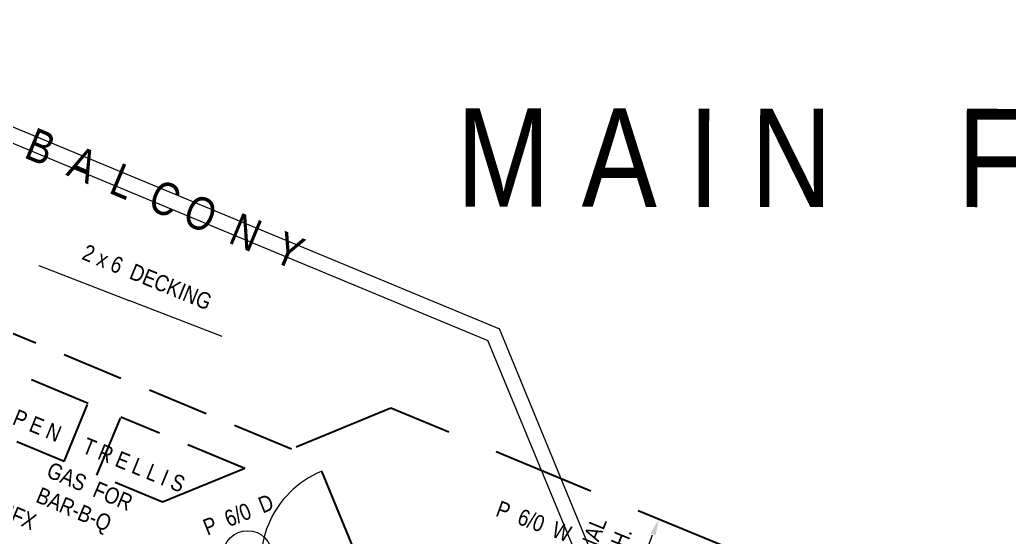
# Model space of a CAD drawing. Header units: inches. Extents: x 279 to 11006, y 233 to 7807.
# Drawn here: x 3274.2 to 3636.3, y 2046.5 to 2235.9 of the extents above; entities that cross this region are included whole.
import ezdxf

# ---------------------------------------------------------------- set-up
doc = ezdxf.new("R2010")
doc.units = ezdxf.units.IN
doc.header["$MEASUREMENT"] = 0
doc.linetypes.add('HIDDEN', pattern=[0.375, 0.25, -0.125])
for name, color, linetype, lineweight in [('BALCONY', 7, 'Continuous', 9), ('DOORS', 7, 'Continuous', 30), ('FOUNDATION', 7, 'HIDDEN', 20), ('PLUMBING', 7, 'Continuous', 20), ('ROOFLINE', 7, 'HIDDEN', 30), ('WINDOWS', 5, 'Continuous', 30)]:
    doc.layers.add(name, color=color, linetype=linetype, lineweight=lineweight)
doc.layers.add('TEXT', color=250, linetype='Continuous')
doc.styles.add('ARCHENTLTD', font='technical.ttf', dxfattribs={"height": 0.1875})
doc.dimstyles.new('ARCHENTLTD', dxfattribs={"dimscale": 0.05, "dimtxt": 0.1875, "dimasz": 3, "dimexe": 9, "dimexo": 1, "dimgap": 2.5, "dimtad": 0, "dimdec": 1, "dimzin": 1, "dimdsep": 46, "dimlunit": 4, "dimtxsty": 'ARCHENTLTD', "dimblk": 'ARCHTICK', "dimcen": 6, "dimclrd": 256, "dimclre": 256, "dimclrt": 256, "dimaunit": 1, "dimadec": 0, "dimazin": 0, "dimtfac": 1, "dimtdec": 1, "dimtofl": 0, "dimtmove": 1, "dimatfit": 3, "dimldrblk": 'ARCHTICK', "dimfxl": 1, "dimfrac": 2, "dimtolj": 1, "dimtzin": 0, "dimlwd": 9, "dimlwe": 9, "dimarcsym": 0})

# ---------------------------------------------------------------- blocks, each defined once
blk = doc.blocks.new('_ArchTick')
at = {"color": 0, "linetype": 'ByBlock', "const_width": 0.15}
blk.add_lwpolyline([(-0.5, -0.5), (0.5, 0.5)], dxfattribs=at)

msp = doc.modelspace()

# ---------------------------------------------------------------- linework, layer by layer
at = {"layer": 'BALCONY', "color": 3, "linetype": 'ByBlock', "lineweight": 20, "ltscale": 50}
for p in [(3105.16, 2265.75), (3498.84, 2003.67)]:
    msp.add_line(p, (3449.68, 2122.76), dxfattribs=at)
at = {"layer": 'BALCONY', "lineweight": 20, "ltscale": 50}
for p in [(3102.04, 2261.09), (3493.75, 2001.58)]:
    msp.add_line(p, (3445.47, 2118.55), dxfattribs=at)
at = {"layer": 'DOORS', "ltscale": 75}
msp.add_line((3398.41, 2037.39), (3384.66, 2070.66), dxfattribs=at)
at = {"layer": 'DOORS', "color": 7, "linetype": 'Continuous', "lineweight": 20, "ltscale": 7.5}
msp.add_circle((3357.55, 2039.9), 9, dxfattribs=at)
at = {"layer": 'DOORS', "lineweight": 9, "ltscale": 75}
msp.add_arc((3398.41, 2037.39), 36, 112.4591, 202.4886, dxfattribs=at)
at = {"layer": 'FOUNDATION', "color": 7, "linetype": 'Continuous', "lineweight": 9, "ltscale": 25}
msp.add_solid([(3504.96, 2047.88), (3508.05, 2053.12), (3506.83, 2047.16)], dxfattribs=at)
at = {"layer": 'ROOFLINE', "linetype": 'HIDDEN', "lineweight": 30, "ltscale": 90}
msp.add_line((3373.56, 2078.76), (3247.3, 2131.09), dxfattribs=at)
at = {"layer": 'ROOFLINE', "linetype": 'HIDDEN', "ltscale": 90}
for p, q in [((3299.2, 2095.46), (3254.33, 2114.06)), ((3290.4, 2074.24), (3299.2, 2095.46)), ((3302.42, 2069.27), (3311.21, 2090.49)), ((3356.49, 2071.72), (3311.21, 2090.49))]:
    msp.add_line(p, q, dxfattribs=at)
at = {"layer": 'ROOFLINE', "ltscale": 150}
for p, q in [((3409.97, 2093.77), (3373.56, 2078.76)), ((3356.49, 2071.72), (3326.41, 2059.31))]:
    msp.add_line(p, q, dxfattribs=at)
at = {"layer": 'ROOFLINE', "linetype": 'HIDDEN', "ltscale": 150}
msp.add_line((3535.09, 2041.84), (3409.97, 2093.77), dxfattribs=at)
at = {"layer": 'ROOFLINE', "linetype": 'HIDDEN', "ltscale": 75}
for p, q in [((3290.4, 2074.24), (3266.76, 2084.05)), ((3326.41, 2059.31), (3302.42, 2069.27))]:
    msp.add_line(p, q, dxfattribs=at)

# ---------------------------------------------------------------- texts
at = {"layer": 'DOORS', "color": 7, "linetype": 'Continuous', "lineweight": 30, "ltscale": 1.5, "char_height": 6, "style": 'ARCHENTLTD'}
for s, insert, attachment_point, rotation in [('2 x 6  DECKING\\P{\\H1.999x;  }', (3336.77, 2114.6), 9, 337.7968), ('P  6/0  D\\P{\\H1.999x;  }', (3373.64, 2042.05), 9, 21.8307), ('P  6/0  W\\P{\\H1.999x;  }', (3442.38, 2039.35), 7, 339.6824), ('NOMINAL\\P4 ft O.H.\\P{\\H1.999x;  }', (3513.32, 2042.5), 9, 67.7968)]:
    msp.add_mtext(s, dxfattribs=dict(at, insert=insert, attachment_point=attachment_point, rotation=rotation))
at = {"layer": 'PLUMBING', "linetype": 'Continuous', "lineweight": 60, "ltscale": 1.5, "insert": (3270.5, 2037.74), "char_height": 6, "attachment_point": 7, "rotation": 337.1959, "style": 'ARCHENTLTD'}
msp.add_mtext('GAS  FOR\\PBAR-B-Q\\P{\\H2.998x;  }', dxfattribs=at)
at = {"layer": 'TEXT', "linetype": 'Continuous', "insert": (3993.21, 2166.44), "char_height": 36, "attachment_point": 9, "rotation": 359.944, "style": 'ARCHENTLTD'}
msp.add_mtext('   \\P  M A I N    F L O O R    P L A N', dxfattribs=at)
at = {"layer": 'TEXT', "color": 7, "linetype": 'Continuous', "lineweight": 30, "ltscale": 1.5, "style": 'ARCHENTLTD'}
for s, insert, char_height, attachment_point, rotation in [('B  A  L  C O  N  Y\\P  ', (3267.49, 2167.02), 12, 7, 337.3716), ('O P E N     T R E L L I S  ', (3299.83, 2079.47), 6, 5, 337.8038)]:
    msp.add_mtext(s, dxfattribs=dict(at, insert=insert, char_height=char_height, attachment_point=attachment_point, rotation=rotation))
at = {"layer": 'WINDOWS', "color": 7, "linetype": 'Continuous', "lineweight": 30, "insert": (3270.71, 2030.47), "char_height": 6, "attachment_point": 9, "rotation": 337.1487, "style": 'ARCHENTLTD'}
msp.add_mtext('3616FX \\P\\P  ', dxfattribs=at)

# ---------------------------------------------------------------- leaders
at = {"layer": 'FOUNDATION', "color": 7, "linetype": 'Continuous', "lineweight": 9, "ltscale": 25}
for points in [[(3281.11, 2145.95), (3314.5, 2133.08)], [(3348.26, 2120.03), (3314.5, 2133.08)], [(3491.11, 2008.79), (3505.66, 2047.34)]]:
    msp.add_leader(points, dimstyle='ARCHENTLTD', override={"dimgap": 1, "dimtad": 0}, dxfattribs=at)

doc.saveas('drawing.dxf')
